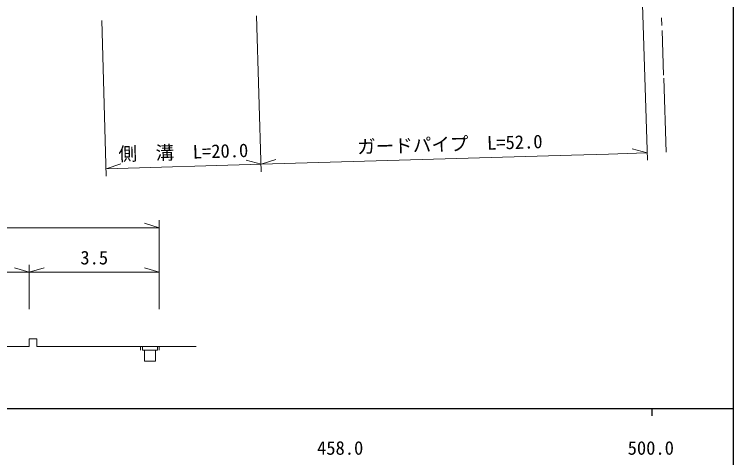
# Model space of a CAD drawing. Units: millimetres, scale not verified, with parts at other scales. Extents: x 40000 to 680000, y 20000 to 380000.
# Drawn here: x 482116 to 579000, y 198357 to 258100 of the extents above; entities that cross this region are included whole.
import ezdxf
from ezdxf.enums import TextEntityAlignment as Align

# ---------------------------------------------------------------- set-up
doc = ezdxf.new("R2010")
doc.units = ezdxf.units.MM
doc.header["$LTSCALE"] = 1000
for name, color, linetype, lineweight in [('M-BGD', 7, 'Continuous', 13), ('M-BMK', 2, 'Continuous', 13), ('M-STR-HTXT', 7, 'Continuous', 13), ('M-TTL-BAND', 7, 'Continuous', 25)]:
    doc.layers.add(name, color=color, linetype=linetype, lineweight=lineweight)
doc.styles.add('ＭＳ ゴシック', font='')
doc.styles.get('ＭＳ ゴシック').set_extended_font_data('MS Gothic')

msp = doc.modelspace()

# ---------------------------------------------------------------- linework, layer by layer
at = {"layer": 'M-BGD'}
for p, q in [((484122, 214347), (484122, 213347)), ((484122, 214347), (485122, 214347)), ((485122, 214347), (485122, 213347)), ((439122, 213347), (484122, 213347)), ((485122, 213347), (506622, 213347)), ((499122, 213347), (499122, 212847)), ((499372, 213347), (499372, 212847)), ((501372, 213347), (501372, 212847)), ((501622, 213347), (501622, 212847)), ((499372, 212847), (501372, 212847)), ((499622, 212847), (499622, 211347)), ((501122, 212847), (501122, 211347)), ((499622, 211347), (501122, 211347))]:
    msp.add_line(p, q, dxfattribs=at)
at = {"layer": 'M-BMK'}
for p, q in [((569301, 257617), (569336, 256618)), ((569360, 255918), (569568, 249922))]:
    msp.add_line(p, q, dxfattribs=at)
at = {"layer": 'M-STR-HTXT'}
for p, q in [((566704, 259431), (567394, 238442)), ((514746, 257883), (515367, 236893)), ((493880, 257266), (494501, 236275)), ((569581, 249522), (569927, 239528)), ((567361, 239441), (565342, 239973)), ((515338, 237892), (513321, 238433)), ((557161, 239129), (515338, 237892)), ((515338, 237892), (517319, 238551)), ((494471, 237275), (496453, 237934)), ((515338, 237892), (494471, 237275)), ((501622, 229347), (499622, 229947)), ((501622, 218347), (501622, 230347)), ((417122, 229347), (501622, 229347)), ((484122, 223347), (482122, 223947)), ((484122, 218347), (484122, 224347)), ((484122, 223347), (486122, 223947)), ((501622, 223347), (499622, 223947)), ((476622, 223347), (484122, 223347)), ((484122, 223347), (501622, 223347))]:
    msp.add_line(p, q, dxfattribs=at)
msp.add_lwpolyline([(557161, 239129), (562159, 239275), (567156, 239434), (567361, 239441)], dxfattribs=at)
at = {"layer": 'M-TTL-BAND'}
for p, q in [((579000, 20000), (579000, 370000)), ((40000, 205000), (579000, 205000)), ((568000, 205000), (568000, 204000))]:
    msp.add_line(p, q, dxfattribs=at)

# ---------------------------------------------------------------- texts
at = {"layer": 'M-STR-HTXT', "style": 'ＭＳ ゴシック'}
for s, rotation, p in [('ガードパイプ\u3000L=52.0', 1.717, (540816, 239146)), ('側\u3000溝\u3000L=20.0', 1.694, (504922, 238071))]:
    msp.add_text(s, height=1833, rotation=rotation, dxfattribs=at).set_placement(p, align=Align.BOTTOM_CENTER)
msp.add_text('3.5', height=1833, dxfattribs=at).set_placement((492872, 223847), align=Align.BOTTOM_CENTER)
at = {"layer": 'M-TTL-BAND', "style": 'ＭＳ ゴシック'}
for s, p in [('458.0', (526000, 198195)), ('500.0', (567844, 198195))]:
    msp.add_text(s, height=1833, dxfattribs=at).set_placement(p, align=Align.BOTTOM_CENTER)

doc.saveas('drawing.dxf')
